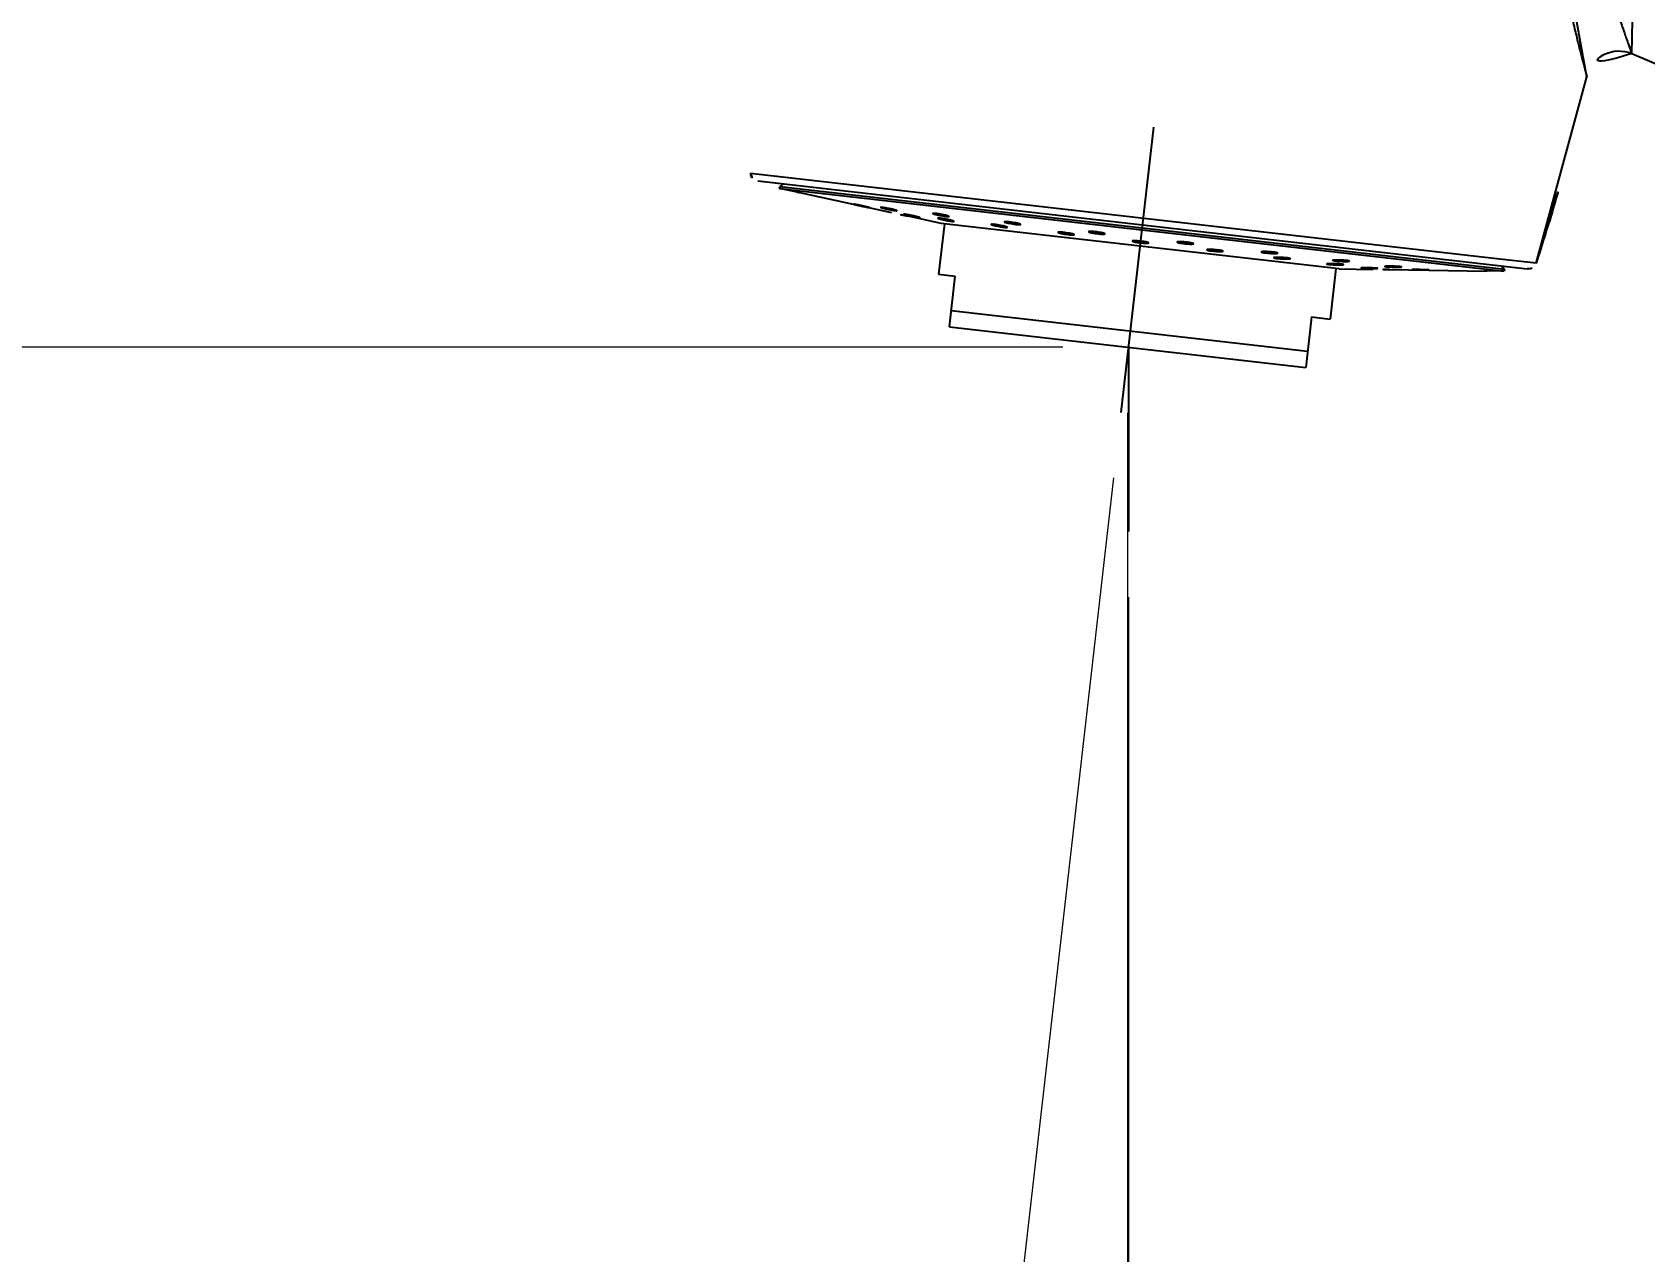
# Model space of a CAD drawing. Extents: x 16296660632 to 16296673174, y -37409619871 to -37409617131.
# Drawn here: x 16296671946.2 to 16296672044.4, y -37409617368.5 to -37409617294.3 of the extents above; entities that cross this region are included whole.
import ezdxf

# ---------------------------------------------------------------- set-up
doc = ezdxf.new("R2010")
doc.units = 0
doc.header["$LTSCALE"] = 10
doc.header["$MEASUREMENT"] = 0
doc.header["$PDMODE"] = 3
doc.header["$PDSIZE"] = -10
doc.linetypes.add('CENTER', pattern=[2, 1.25, -0.25, 0.25, -0.25])
doc.layers.get('0').update_dxf_attribs({"linetype": 'CONTINUOUS'})
doc.layers.get('DEFPOINTS').update_dxf_attribs({"linetype": 'CONTINUOUS'})
for name, color, linetype in [('3100755_1_1', 7, 'CONTINUOUS'), ('3500S01', 7, 'CONTINUOUS'), ('COLOR12', 7, 'CONTINUOUS'), ('标注', 1, 'CONTINUOUS')]:
    doc.layers.add(name, color=color, linetype=linetype)
doc.styles.add('Daelim Dimension', font='', dxfattribs={"height": 1})
doc.styles.get('Daelim Dimension').set_extended_font_data('나눔고딕')
doc.dimstyles.new('DEFAULT', dxfattribs={"dimscale": 2, "dimtxt": 2, "dimasz": 2, "dimexe": 0, "dimexo": 2, "dimgap": 1, "dimtad": 1, "dimdec": 1, "dimzin": 9, "dimdsep": 46, "dimtxsty": 'Daelim Dimension', "dimcen": 0.5, "dimclrd": 252, "dimclre": 252, "dimclrt": 3, "dimadec": 1, "dimazin": 0, "dimtfac": 1, "dimtdec": 1, "dimtix": 1, "dimtmove": 0, "dimatfit": 3, "dimfxl": 1, "dimtolj": 1, "dimtzin": 1, "dimlwd": 9, "dimlwe": 9, "dimarcsym": 0})

# ---------------------------------------------------------------- blocks, each defined once
blk = doc.blocks.new('*D10')
at = {"color": 5, "lineweight": 9, "transparency": 16777216}
for p, q in [((16296672012.063, -37409617321.408), (16296671986.4, -37409617545.884)), ((16296672012.971, -37409617328.676), (16296672012.971, -37409617547.398))]:
    blk.add_line(p, q, dxfattribs=at)
blk.add_arc((16296672012.971, -37409617313.46), 233.938, 264.45791, 269.02031, dxfattribs=at)
at = {"color": 5, "transparency": 16777216}
for points in [[(16296671990.308, -37409617546.967), (16296671990.448, -37409617545.641), (16296671986.4, -37409617545.884)], [(16296672008.977, -37409617546.697), (16296672008.966, -37409617548.03), (16296672012.971, -37409617547.398)]]:
    blk.add_solid(points, dxfattribs=at)
at = {"layer": 'DEFPOINTS', "color": 0, "transparency": 16777216}
for p in [(16296672014.505, -37409617300.048), (16296672012.971, -37409617313.46), (16296672012.517, -37409617317.434), (16296672012.971, -37409617324.676), (16296672004.097, -37409617547.23)]:
    blk.add_point(p, dxfattribs=at)
at = {"color": 7, "transparency": 16777216, "insert": (16296671962.968, -37409617529.002), "char_height": 20, "attachment_point": 5, "rotation": 346.93918, "style": 'Daelim Dimension'}
blk.add_mtext('\\A1;7°', dxfattribs=at)
blk = doc.blocks.new('*D9')
at = {"color": 5, "lineweight": 9, "transparency": 16777216}
for p, q in [((16296672008.97116, -37409617313.46023), (16296671921.23816, -37409617313.46023)), ((16296671921.23816, -37409617577.35965), (16296671921.23816, -37409617317.46023)), ((16296672176.03809, -37409617581.35965), (16296671921.23816, -37409617581.35965))]:
    blk.add_line(p, q, dxfattribs=at)
at = {"color": 5, "transparency": 16777216}
for points in [[(16296671920.5715, -37409617317.46023), (16296671921.90483, -37409617317.46023), (16296671921.23816, -37409617313.46023)], [(16296671920.5715, -37409617577.35965), (16296671921.90483, -37409617577.35965), (16296671921.23816, -37409617581.35965)]]:
    blk.add_solid(points, dxfattribs=at)
at = {"layer": 'DEFPOINTS', "color": 0, "transparency": 16777216}
for p in [(16296671921.23816, -37409617313.46023), (16296672012.97116, -37409617313.46023), (16296672180.03809, -37409617581.35965)]:
    blk.add_point(p, dxfattribs=at)
at = {"color": 7, "transparency": 16777216, "insert": (16296671908.35119, -37409617447.40994), "char_height": 20, "attachment_point": 5, "rotation": 90, "style": 'Daelim Dimension'}
blk.add_mtext('\\A1;268', dxfattribs=at)
blk = doc.blocks.new('*D11')
at = {"color": 5, "lineweight": 9, "transparency": 16777216}
for p, q in [((16296672012.9118, -37409617317.453453), (16296672012.9118, -37409617548.609772)), ((16296672226.081181, -37409617548.609772), (16296672016.9118, -37409617548.609772)), ((16296672230.081181, -37409617567.698288), (16296672230.081181, -37409617548.609772))]:
    blk.add_line(p, q, dxfattribs=at)
at = {"color": 5, "transparency": 16777216}
for points in [[(16296672016.9118, -37409617547.943108), (16296672016.9118, -37409617549.276443), (16296672012.9118, -37409617548.609772)], [(16296672226.081181, -37409617547.943108), (16296672226.081181, -37409617549.276443), (16296672230.081181, -37409617548.609772)]]:
    blk.add_solid(points, dxfattribs=at)
at = {"layer": 'DEFPOINTS', "color": 0, "transparency": 16777216}
for p in [(16296672012.9118, -37409617313.453453), (16296672012.9118, -37409617548.609772), (16296672230.081181, -37409617571.698288)]:
    blk.add_point(p, dxfattribs=at)
at = {"color": 7, "transparency": 16777216, "insert": (16296672121.49649, -37409617535.822937), "char_height": 20, "attachment_point": 5, "style": 'Daelim Dimension'}
blk.add_mtext('\\A1;217', dxfattribs=at)
blk = doc.blocks.new('*D13')
at = {"color": 5, "lineweight": 9, "transparency": 16777216}
for p, q in [((16296671992.894489, -37409617254.890663), (16296671872.35091, -37409617254.890663)), ((16296671872.35091, -37409617577.35965), (16296671872.35091, -37409617258.890663)), ((16296672176.03809, -37409617581.35965), (16296671872.35091, -37409617581.35965))]:
    blk.add_line(p, q, dxfattribs=at)
at = {"color": 5, "transparency": 16777216}
for points in [[(16296671871.68424, -37409617258.890663), (16296671873.01757, -37409617258.890663), (16296671872.35091, -37409617254.890663)], [(16296671871.68424, -37409617577.35965), (16296671873.01757, -37409617577.35965), (16296671872.35091, -37409617581.35965)]]:
    blk.add_solid(points, dxfattribs=at)
at = {"layer": 'DEFPOINTS', "color": 0, "transparency": 16777216}
for p in [(16296671872.35091, -37409617254.890663), (16296671996.894489, -37409617254.890663), (16296672180.03809, -37409617581.35965)]:
    blk.add_point(p, dxfattribs=at)
at = {"color": 7, "transparency": 16777216, "insert": (16296671858.94891, -37409617418.125153), "char_height": 20, "attachment_point": 5, "rotation": 90, "style": 'Daelim Dimension'}
blk.add_mtext('\\A1;326.5', dxfattribs=at)

msp = doc.modelspace()

# ---------------------------------------------------------------- linework, layer by layer
at = {"color": 0}
msp.add_line((16296672012.971161, -37409617313.460228), (16296672012.971161, -37409617324.675636), dxfattribs=at)
at = {"layer": '3100755_1_1', "color": 7, "linetype": 'Continuous'}
for p, q in [((16296672001.753019, -37409617305.937378), (16296672001.400921, -37409617309.017319)), ((16296672001.400921, -37409617309.017319), (16296672002.409599, -37409617309.132637)), ((16296672002.057501, -37409617312.21257), (16296672002.409599, -37409617309.132637)), ((16296672025.59771, -37409617308.663322), (16296672025.245609, -37409617311.743263)), ((16296672002.17108, -37409617311.219048), (16296672023.879681, -37409617313.70079)), ((16296672024.1182, -37409617311.61438), (16296672023.7661, -37409617314.694321)), ((16296672024.1182, -37409617311.61438), (16296672025.245609, -37409617311.743263)), ((16296672002.057501, -37409617312.21257), (16296672023.7661, -37409617314.694321))]:
    msp.add_line(p, q, dxfattribs=at)
at = {"layer": '3500S01', "color": 7, "linetype": 'Continuous'}
for p, q in [((16296672043.62645, -37409617295.572357), (16296672143.14015, -37409617337.858093)), ((16296672037.794979, -37409617308.346733), (16296672040.89135, -37409617296.981873)), ((16296671990.38319, -37409617303.329109), (16296672037.26285, -37409617308.688423))]:
    msp.add_line(p, q, dxfattribs=at)
at = {"layer": '3500S01', "color": 9, "linetype": 'Continuous'}
for p, q in [((16296672035.22933, -37409617308.053459), (16296671989.9419, -37409617302.876129)), ((16296672037.794991, -37409617308.346718), (16296672035.22933, -37409617308.053459))]:
    msp.add_line(p, q, dxfattribs=at)
at = {"layer": '3500S01', "color": 7, "linetype": 'Continuous'}
for centre, radius, start, end in [((16296672109.0285, -37409617292.41404), 119.54528, 169.45909724, 185.02076869), ((16296672042.844311, -37409617297.413071), 2.000027, 66.97854112, 167.57483856), ((16296671924.142179, -37409617271.277687), 119.54528, 341.93583062, 347.58334927), ((16296671990.43998, -37409617302.832336), 0.5, 185.02340055, 263.47824078), ((16296672037.319639, -37409617308.191673), 0.5, 263.47824078, 341.9344822)]:
    msp.add_arc(centre, radius, start, end, dxfattribs=at)
at = {"layer": '3500S01', "color": 9, "linetype": 'Continuous'}
for points, knots in [([(16296672043.62645, -37409617295.572357), (16296672043.625839, -37409617295.572113), (16296672043.625509, -37409617295.569008), (16296672043.622761, -37409617295.564491), (16296672043.61969, -37409617295.555473), (16296672043.61236, -37409617295.537453), (16296672043.60058, -37409617295.506111), (16296672043.58263, -37409617295.458847), (16296672043.56015, -37409617295.398376), (16296672043.53315, -37409617295.32502), (16296672043.501869, -37409617295.23893), (16296672043.451719, -37409617295.099586), (16296672043.37932, -37409617294.895752), (16296672043.28159, -37409617294.616943), (16296672043.169901, -37409617294.294418), (16296672043.0453, -37409617293.930847), (16296672042.908859, -37409617293.528992), (16296672042.705429, -37409617292.924782), (16296672042.43008, -37409617292.093681), (16296672042.084579, -37409617291.014603), (16296672041.72489, -37409617289.838493), (16296672041.36146, -37409617288.578873), (16296672041.003731, -37409617287.246727), (16296672040.660061, -37409617285.851433), (16296672040.339371, -37409617284.400597), (16296672040.05187, -37409617282.901077), (16296672039.807989, -37409617281.359909), (16296672039.62261, -37409617279.784142), (16296672039.47426, -37409617277.648163), (16296672039.48967, -37409617275.500526), (16296672039.69647, -37409617273.382736), (16296672039.953039, -37409617271.849319), (16296672040.30163, -37409617270.388329), (16296672040.7307, -37409617269.02211), (16296672041.212, -37409617267.765099), (16296672041.720209, -37409617266.626907), (16296672042.234699, -37409617265.615517), (16296672042.734159, -37409617264.735352), (16296672043.134701, -37409617264.087219), (16296672043.42944, -37409617263.634216), (16296672043.624439, -37409617263.342781), (16296672043.80068, -37409617263.084763), (16296672043.95657, -37409617262.860413), (16296672044.090879, -37409617262.670036), (16296672044.20245, -37409617262.514023), (16296672044.2806, -37409617262.405289), (16296672044.33107, -37409617262.335876), (16296672044.359751, -37409617262.296379), (16296672044.38233, -37409617262.266876), (16296672044.39888, -37409617262.24321), (16296672044.409201, -37409617262.233978), (16296672044.41436, -37409617262.224564), (16296672044.41618, -37409617262.225327)], [0, 0, 0, 0, 0.000056746, 0.00021832, 0.000483999, 0.000852995, 0.001897772, 0.003346308, 0.005192266, 0.00742932, 0.01005065, 0.013047398, 0.020129602, 0.028600856, 0.038385073, 0.049399737, 0.061559787, 0.074780237, 0.104073995, 0.136643142, 0.171947089, 0.209542995, 0.249067595, 0.290229134, 0.332769445, 0.376477728, 0.421148031, 0.466556529, 0.512495369, 0.604721793, 0.65028796, 0.694869016, 0.737944644, 0.778992799, 0.817585123, 0.853314081, 0.885842081, 0.914859943, 0.940076697, 0.9511701, 0.961206166, 0.970148353, 0.977966495, 0.984634814, 0.990127266, 0.994419158, 0.996110742, 0.997498393, 0.998581391, 0.9993591, 0.999831199, 1, 1, 1, 1]), ([(16296672040.891291, -37409617296.982162), (16296672040.890961, -37409617296.98362), (16296672040.885941, -37409617296.968674), (16296672040.884211, -37409617296.959671), (16296672040.87443, -37409617296.923943), (16296672040.858379, -37409617296.86187), (16296672040.828329, -37409617296.748306), (16296672040.78483, -37409617296.581261), (16296672040.729031, -37409617296.368156), (16296672040.66214, -37409617296.113449), (16296672040.58473, -37409617295.818443), (16296672040.46278, -37409617295.3498), (16296672040.29277, -37409617294.677139), (16296672040.076031, -37409617293.777962), (16296672039.83338, -37409617292.772102), (16296672039.57682, -37409617291.671989), (16296672039.3253, -37409617290.485451), (16296672038.986719, -37409617288.772003), (16296672038.65811, -37409617286.982483), (16296672038.38349, -37409617285.121681), (16296672038.20709, -37409617283.662048), (16296672038.059401, -37409617282.170097), (16296672037.983879, -37409617281.164719), (16296672037.95413, -37409617280.657883)], [0, 0, 0, 0, 0.000270009, 0.001383284, 0.003298448, 0.005973901, 0.013558726, 0.024066254, 0.037351322, 0.053254377, 0.071643506, 0.092412471, 0.140692561, 0.196913665, 0.259415989, 0.327521067, 0.400871623, 0.478401591, 0.642886517, 0.729316586, 0.817985482, 0.908328503, 1, 1, 1, 1])]:
    msp.add_open_spline(points, degree=3, knots=knots, dxfattribs=at)
at = {"layer": 'COLOR12', "color": 7, "linetype": 'Continuous'}
for p, q in [((16296671991.71739, -37409617303.783577), (16296671991.72875, -37409617303.684227)), ((16296671991.71739, -37409617303.783577), (16296672035.860491, -37409617308.830063)), ((16296671992.903839, -37409617304.038223), (16296671991.71739, -37409617303.783577)), ((16296671991.72875, -37409617303.684227), (16296671991.951389, -37409617303.508377)), ((16296672035.871849, -37409617308.730713), (16296671991.72875, -37409617303.684227)), ((16296671992.762381, -37409617304.022049), (16296671992.76396, -37409617304.008202)), ((16296671998.55818, -37409617305.269691), (16296671992.762381, -37409617304.022049)), ((16296671992.762381, -37409617304.022049), (16296671992.903839, -37409617304.038223)), ((16296671999.42593, -37409617305.456131), (16296671999.54052, -37409617305.481163)), ((16296672001.55431, -37409617305.914673), (16296671999.54052, -37409617305.481163)), ((16296672025.79641, -37409617308.686043), (16296672001.55431, -37409617305.914673)), ((16296672025.79641, -37409617308.686043), (16296672027.856091, -37409617308.718224)), ((16296672028.860809, -37409617308.733917), (16296672034.788651, -37409617308.826523)), ((16296672034.64719, -37409617308.810364), (16296672034.788651, -37409617308.826523)), ((16296672035.860491, -37409617308.830063), (16296672034.64719, -37409617308.810364)), ((16296672034.788651, -37409617308.826523), (16296672034.79023, -37409617308.812683)), ((16296672035.694651, -37409617308.509148), (16296672035.871849, -37409617308.730713)), ((16296672035.871849, -37409617308.730713), (16296672035.860491, -37409617308.830063))]:
    msp.add_line(p, q, dxfattribs=at)
for centre, radius, start, end in [((16296671965.714161, -37409617460.251213), 158.423487, 77.71378493, 78.03478479), ((16296672025.98982, -37409617460.340584), 151.633842, 88.91508668, 89.29477844)]:
    msp.add_arc(centre, radius, start, end, dxfattribs=at)
for points, knots in [([(16296671997.19873, -37409617304.954987), (16296671997.198641, -37409617304.955818), (16296671997.193661, -37409617304.954521), (16296671997.18812, -37409617304.954727), (16296671997.17539, -37409617304.952271), (16296671997.15946, -37409617304.949707), (16296671997.138599, -37409617304.945808), (16296671997.113791, -37409617304.941116), (16296671997.084999, -37409617304.935501), (16296671997.03966, -37409617304.926498), (16296671996.975599, -37409617304.913467), (16296671996.891701, -37409617304.89608), (16296671996.80081, -37409617304.876953), (16296671996.706381, -37409617304.856812), (16296671996.612009, -37409617304.836456), (16296671996.521271, -37409617304.81665), (16296671996.43762, -37409617304.798126), (16296671996.373831, -37409617304.783783), (16296671996.32873, -37409617304.773453), (16296671996.30014, -37409617304.766777), (16296671996.27544, -37409617304.760933), (16296671996.25495, -37409617304.755913), (16296671996.238661, -37409617304.751823), (16296671996.22728, -37409617304.748657), (16296671996.21999, -37409617304.746628), (16296671996.217331, -37409617304.745438), (16296671996.21623, -37409617304.74498), (16296671996.216261, -37409617304.744743)], [0, 0, 0, 0, 0.002477328, 0.009681322, 0.021593738, 0.038138331, 0.059159403, 0.084417042, 0.113666217, 0.146646842, 0.222411239, 0.308758178, 0.402358294, 0.499642388, 0.596917111, 0.690496935, 0.776830686, 0.85261576, 0.885627121, 0.914923706, 0.940246594, 0.961351825, 0.97800039, 0.990034229, 0.997370212, 0.999260675, 1, 1, 1, 1]), ([(16296671996.216261, -37409617304.744743), (16296671996.216351, -37409617304.743912), (16296671996.221331, -37409617304.74527), (16296671996.22686, -37409617304.74501), (16296671996.239599, -37409617304.747467), (16296671996.255529, -37409617304.749962), (16296671996.2764, -37409617304.753792), (16296671996.30122, -37409617304.758377), (16296671996.330021, -37409617304.763893), (16296671996.375389, -37409617304.77272), (16296671996.439501, -37409617304.785507), (16296671996.523439, -37409617304.802643), (16296671996.61438, -37409617304.821564), (16296671996.708839, -37409617304.84156), (16296671996.803221, -37409617304.861893), (16296671996.89394, -37409617304.881767), (16296671996.97756, -37409617304.900436), (16296671997.041309, -37409617304.915001), (16296671997.086361, -37409617304.925522), (16296671997.11495, -37409617304.932312), (16296671997.13957, -37409617304.938316), (16296671997.160231, -37409617304.943413), (16296671997.175989, -37409617304.947739), (16296671997.188551, -37409617304.950706), (16296671997.193951, -37409617304.953392), (16296671997.19883, -37409617304.954117), (16296671997.19873, -37409617304.954987)], [0, 0, 0, 0, 0.002470665, 0.009673195, 0.021582931, 0.038122775, 0.059135683, 0.084383925, 0.113625316, 0.146600186, 0.222354526, 0.308695956, 0.402292294, 0.499575341, 0.596848244, 0.690425284, 0.776755764, 0.852542604, 0.885558521, 0.914863698, 0.940198803, 0.961318344, 0.977981521, 0.990028403, 0.997377482, 1, 1, 1, 1]), ([(16296671998.86586, -37409617305.140663), (16296671998.86574, -37409617305.141701), (16296671998.86134, -37409617305.143044), (16296671998.85461, -37409617305.143219), (16296671998.842171, -37409617305.142967), (16296671998.81749, -37409617305.140862), (16296671998.775789, -37409617305.135674), (16296671998.714899, -37409617305.126411), (16296671998.6408, -37409617305.113876), (16296671998.55654, -37409617305.098557), (16296671998.465309, -37409617305.081039), (16296671998.370661, -37409617305.061996), (16296671998.27618, -37409617305.042191), (16296671998.18548, -37409617305.022369), (16296671998.10199, -37409617305.003304), (16296671998.028879, -37409617304.985733), (16296671997.97578, -37409617304.972107), (16296671997.94062, -37409617304.962349), (16296671997.920191, -37409617304.956268), (16296671997.904329, -37409617304.951118), (16296671997.89242, -37409617304.946617), (16296671997.886049, -37409617304.943604), (16296671997.882179, -37409617304.940979), (16296671997.882311, -37409617304.939873)], [0, 0, 0, 0, 0.003141956, 0.010493412, 0.022416005, 0.038905681, 0.084988785, 0.146993291, 0.222543241, 0.308679323, 0.402072871, 0.499152494, 0.596202704, 0.689531301, 0.775624378, 0.851231057, 0.913462665, 0.938804348, 0.959974651, 0.976745845, 0.988981828, 0.996651042, 1, 1, 1, 1]), ([(16296671997.882311, -37409617304.939873), (16296671997.88242, -37409617304.938843), (16296671997.886881, -37409617304.937637), (16296671997.893511, -37409617304.937477), (16296671997.90597, -37409617304.937813), (16296671997.93062, -37409617304.939949), (16296671997.97233, -37409617304.945122), (16296671998.03322, -37409617304.954247), (16296671998.10734, -37409617304.966568), (16296671998.19165, -37409617304.981644), (16296671998.28294, -37409617304.998894), (16296671998.377649, -37409617305.017677), (16296671998.47216, -37409617305.037308), (16296671998.56288, -37409617305.05703), (16296671998.64637, -37409617305.076103), (16296671998.71946, -37409617305.093781), (16296671998.77253, -37409617305.107567), (16296671998.807659, -37409617305.117508), (16296671998.82806, -37409617305.123718), (16296671998.84392, -37409617305.128998), (16296671998.85578, -37409617305.133629), (16296671998.862209, -37409617305.136749), (16296671998.86599, -37409617305.139511), (16296671998.86586, -37409617305.140663)], [0, 0, 0, 0, 0.003075678, 0.010405664, 0.022318182, 0.038802541, 0.084867329, 0.146856086, 0.222386145, 0.308514369, 0.401906846, 0.498990634, 0.596034196, 0.689341031, 0.775417738, 0.851029169, 0.913272365, 0.93862142, 0.959804069, 0.97659537, 0.988858806, 0.996569462, 1, 1, 1, 1]), ([(16296672000.258051, -37409617305.560677), (16296672000.25794, -37409617305.561592), (16296672000.253189, -37409617305.561821), (16296672000.24711, -37409617305.561783), (16296672000.23451, -37409617305.56057), (16296672000.21838, -37409617305.558533), (16296672000.19747, -37409617305.55545), (16296672000.161659, -37409617305.549698), (16296672000.10778, -37409617305.540207), (16296672000.033939, -37409617305.526367), (16296671999.94986, -37409617305.509903), (16296671999.85881, -37409617305.491447), (16296671999.76429, -37409617305.471733), (16296671999.669889, -37409617305.45153), (16296671999.579201, -37409617305.431602), (16296671999.49564, -37409617305.41272), (16296671999.42243, -37409617305.395592), (16296671999.36919, -37409617305.382584), (16296671999.333929, -37409617305.373444), (16296671999.313379, -37409617305.367882), (16296671999.29755, -37409617305.363213), (16296671999.28533, -37409617305.359444), (16296671999.27944, -37409617305.356758), (16296671999.275049, -37409617305.354988), (16296671999.27516, -37409617305.354012)], [0, 0, 0, 0, 0.00274264, 0.009984652, 0.021881813, 0.038388481, 0.059361209, 0.084566478, 0.146694637, 0.222372087, 0.308644628, 0.402173301, 0.499377291, 0.596559229, 0.690036977, 0.776273937, 0.851988372, 0.914274241, 0.939612275, 0.960753209, 0.977462282, 0.989589457, 0.997071876, 1, 1, 1, 1]), ([(16296671999.27516, -37409617305.354012), (16296671999.275261, -37409617305.353111), (16296671999.280041, -37409617305.353027), (16296671999.28606, -37409617305.35302), (16296671999.298691, -37409617305.354301), (16296671999.3148, -37409617305.356308), (16296671999.33572, -37409617305.359337), (16296671999.371531, -37409617305.36499), (16296671999.42544, -37409617305.374283), (16296671999.499331, -37409617305.387817), (16296671999.583469, -37409617305.403969), (16296671999.67457, -37409617305.422127), (16296671999.76914, -37409617305.441597), (16296671999.863569, -37409617305.461678), (16296671999.95426, -37409617305.48159), (16296672000.03779, -37409617305.50058), (16296672000.11096, -37409617305.517906), (16296672000.16415, -37409617305.531174), (16296672000.199381, -37409617305.540527), (16296672000.2199, -37409617305.546257), (16296672000.23572, -37409617305.551064), (16296672000.24789, -37409617305.555008), (16296672000.253851, -37409617305.557762), (16296672000.25816, -37409617305.559677), (16296672000.258051, -37409617305.560677)], [0, 0, 0, 0, 0.002704283, 0.009938597, 0.021832453, 0.038335525, 0.059301332, 0.084497756, 0.146609785, 0.222269639, 0.3085269, 0.402041617, 0.49923561, 0.59640714, 0.689873522, 0.776097747, 0.851805734, 0.914101013, 0.93945262, 0.960612073, 0.977343526, 0.989495985, 0.997011111, 1, 1, 1, 1]), ([(16296672002.03693, -37409617305.493843), (16296672002.03677, -37409617305.495193), (16296672002.032961, -37409617305.497963), (16296672002.019951, -37409617305.500191), (16296672001.991751, -37409617305.500839), (16296672001.94615, -37409617305.497871), (16296672001.88472, -37409617305.491653), (16296672001.81031, -37409617305.481987), (16296672001.693371, -37409617305.464531), (16296672001.56975, -37409617305.443008), (16296672001.44421, -37409617305.418663), (16296672001.35335, -37409617305.399727), (16296672001.26981, -37409617305.381012), (16296672001.19681, -37409617305.363251), (16296672001.13689, -37409617305.347061), (16296672001.0928, -37409617305.33345), (16296672001.06595, -37409617305.322937), (16296672001.054251, -37409617305.316177), (16296672001.051149, -37409617305.312469), (16296672001.05131, -37409617305.311058)], [0, 0, 0, 0, 0.004055294, 0.011768205, 0.040346418, 0.086312673, 0.148069902, 0.223323769, 0.30915985, 0.49903714, 0.595778929, 0.68878643, 0.774561383, 0.849887113, 0.911932853, 0.958429409, 0.987722509, 0.995786306, 1, 1, 1, 1]), ([(16296672001.05131, -37409617305.311058), (16296672001.05146, -37409617305.309738), (16296672001.05533, -37409617305.307114), (16296672001.068239, -37409617305.305077), (16296672001.09647, -37409617305.304604), (16296672001.142, -37409617305.307709), (16296672001.20343, -37409617305.313972), (16296672001.277849, -37409617305.323563), (16296672001.36257, -37409617305.336052), (16296672001.454241, -37409617305.351013), (16296672001.549299, -37409617305.367859), (16296672001.6441, -37409617305.385971), (16296672001.735001, -37409617305.404671), (16296672001.818569, -37409617305.423248), (16296672001.891569, -37409617305.440948), (16296672001.951469, -37409617305.457169), (16296672001.99556, -37409617305.470917), (16296672002.02235, -37409617305.481598), (16296672002.034081, -37409617305.488571), (16296672002.03709, -37409617305.492393), (16296672002.03693, -37409617305.493843)], [0, 0, 0, 0, 0.003946237, 0.011609766, 0.040153801, 0.086109683, 0.147864378, 0.223114384, 0.308954484, 0.402058499, 0.498837705, 0.595574145, 0.688579807, 0.774347255, 0.849658812, 0.911697419, 0.95820844, 0.987553749, 0.995675182, 1, 1, 1, 1]), ([(16296672002.340389, -37409617305.791473), (16296672002.34025, -37409617305.792679), (16296672002.336189, -37409617305.794853), (16296672002.323641, -37409617305.796066), (16296672002.2953, -37409617305.795563), (16296672002.25004, -37409617305.791153), (16296672002.1887, -37409617305.783432), (16296672002.1145, -37409617305.772278), (16296672002.029989, -37409617305.758217), (16296672001.93858, -37409617305.741753), (16296672001.84375, -37409617305.723549), (16296672001.749161, -37409617305.70433), (16296672001.6584, -37409617305.68483), (16296672001.57493, -37409617305.665817), (16296672001.501869, -37409617305.648041), (16296672001.442051, -37409617305.632202), (16296672001.401489, -37409617305.62011), (16296672001.377609, -37409617305.611717), (16296672001.36591, -37409617305.606712), (16296672001.359209, -37409617305.603218), (16296672001.35577, -37409617305.599983), (16296672001.355909, -37409617305.598717)], [0, 0, 0, 0, 0.003608357, 0.011124939, 0.039590079, 0.085602993, 0.147483362, 0.222894008, 0.308889401, 0.402145615, 0.499084251, 0.595984042, 0.689146751, 0.775074761, 0.850537729, 0.912680329, 0.95919147, 0.97601522, 0.98835552, 0.996218636, 1, 1, 1, 1]), ([(16296672001.355909, -37409617305.598717), (16296672001.356039, -37409617305.597549), (16296672001.360189, -37409617305.595543), (16296672001.36735, -37409617305.594948), (16296672001.379709, -37409617305.594528), (16296672001.404579, -37409617305.59568), (16296672001.44635, -37409617305.599579), (16296672001.50745, -37409617305.60733), (16296672001.58176, -37409617305.618294), (16296672001.666281, -37409617305.632103), (16296672001.75775, -37409617305.648247), (16296672001.852631, -37409617305.66613), (16296672001.947281, -37409617305.685066), (16296672002.038071, -37409617305.704369), (16296672002.121559, -37409617305.723289), (16296672002.19462, -37409617305.741112), (16296672002.25441, -37409617305.757088), (16296672002.29492, -37409617305.769379), (16296672002.318781, -37409617305.777977), (16296672002.330429, -37409617305.783142), (16296672002.337191, -37409617305.786797), (16296672002.34054, -37409617305.790176), (16296672002.340389, -37409617305.791473)], [0, 0, 0, 0, 0.003499311, 0.010975711, 0.022941506, 0.039431273, 0.085429714, 0.147296089, 0.222686838, 0.308675607, 0.401926068, 0.49884945, 0.595732231, 0.688890307, 0.774812078, 0.850266154, 0.912408366, 0.958942641, 0.975792451, 0.98817183, 0.996097682, 1, 1, 1, 1]), ([(16296672005.58371, -37409617306.151016), (16296672005.58354, -37409617306.152527), (16296672005.57991, -37409617306.155746), (16296672005.56662, -37409617306.158997), (16296672005.538429, -37409617306.160683), (16296672005.49259, -37409617306.159157), (16296672005.431049, -37409617306.154411), (16296672005.356461, -37409617306.146294), (16296672005.23925, -37409617306.130852), (16296672005.084431, -37409617306.106041), (16296672004.93042, -37409617306.076736), (16296672004.814951, -37409617306.051567), (16296672004.741911, -37409617306.034019), (16296672004.68203, -37409617306.017799), (16296672004.637899, -37409617306.003853), (16296672004.611219, -37409617305.992943), (16296672004.599421, -37409617305.985519), (16296672004.596581, -37409617305.981468), (16296672004.59675, -37409617305.979927)], [0, 0, 0, 0, 0.004477307, 0.012405366, 0.041140723, 0.08709615, 0.148755185, 0.223868833, 0.30955334, 0.499133642, 0.688586138, 0.774212094, 0.849394853, 0.9113303, 0.95778782, 0.987184158, 0.995419152, 1, 1, 1, 1]), ([(16296672004.59675, -37409617305.979927), (16296672004.59692, -37409617305.97847), (16296672004.600599, -37409617305.975388), (16296672004.61381, -37409617305.97242), (16296672004.642, -37409617305.970947), (16296672004.687771, -37409617305.972733), (16296672004.7493, -37409617305.977623), (16296672004.823879, -37409617305.985764), (16296672004.941099, -37409617306.001068), (16296672005.09598, -37409617306.025436), (16296672005.25008, -37409617306.054199), (16296672005.36561, -37409617306.079033), (16296672005.438669, -37409617306.096413), (16296672005.498541, -37409617306.112572), (16296672005.542681, -37409617306.126602), (16296672005.569321, -37409617306.137642), (16296672005.58112, -37409617306.145279), (16296672005.583891, -37409617306.149437), (16296672005.58371, -37409617306.151016)], [0, 0, 0, 0, 0.004346163, 0.01220567, 0.040886979, 0.086828304, 0.14848917, 0.223606733, 0.309302004, 0.498899937, 0.68836215, 0.773986387, 0.849158907, 0.91108527, 0.957550936, 0.986996707, 0.995294643, 1, 1, 1, 1]), ([(16296672006.40152, -37409617305.980042), (16296672006.401039, -37409617305.984238), (16296672006.383739, -37409617305.989754), (16296672006.357401, -37409617305.991531), (16296672006.30962, -37409617305.991798), (16296672006.24872, -37409617305.988243), (16296672006.173719, -37409617305.981712), (16296672006.056391, -37409617305.968361), (16296672005.90115, -37409617305.94593), (16296672005.74682, -37409617305.918457), (16296672005.63114, -37409617305.894318), (16296672005.55801, -37409617305.877243), (16296672005.498119, -37409617305.861214), (16296672005.453951, -37409617305.847137), (16296672005.427361, -37409617305.83596), (16296672005.415529, -37409617305.828011), (16296672005.41288, -37409617305.823677), (16296672005.413071, -37409617305.822037)], [0, 0, 0, 0, 0.012493904, 0.041411764, 0.087406361, 0.149022934, 0.224051005, 0.309638011, 0.499041784, 0.688336421, 0.773874362, 0.848962981, 0.91081612, 0.957237186, 0.98671523, 0.995099067, 1, 1, 1, 1]), ([(16296672005.413071, -37409617305.822037), (16296672005.41354, -37409617305.817902), (16296672005.43096, -37409617305.812721), (16296672005.4571, -37409617305.811096), (16296672005.50491, -37409617305.811119), (16296672005.56576, -37409617305.814857), (16296672005.640751, -37409617305.821503), (16296672005.75807, -37409617305.834846), (16296672005.91334, -37409617305.857018), (16296672006.06773, -37409617305.884033), (16296672006.18346, -37409617305.907822), (16296672006.25662, -37409617305.924713), (16296672006.316521, -37409617305.940598), (16296672006.36071, -37409617305.954659), (16296672006.38728, -37409617305.965881), (16296672006.399111, -37409617305.973984), (16296672006.401711, -37409617305.978371), (16296672006.40152, -37409617305.980042)], [0, 0, 0, 0, 0.012336781, 0.041199995, 0.087179332, 0.148800235, 0.223839429, 0.309443589, 0.498875795, 0.688191935, 0.773735161, 0.848818779, 0.91066268, 0.957081856, 0.986585147, 0.995010683, 1, 1, 1, 1]), ([(16296672009.670521, -37409617306.604202), (16296672009.670019, -37409617306.608543), (16296672009.653049, -37409617306.614937), (16296672009.626181, -37409617306.617493), (16296672009.578501, -37409617306.619003), (16296672009.51742, -37409617306.61676), (16296672009.442329, -37409617306.611717), (16296672009.32478, -37409617306.600487), (16296672009.16923, -37409617306.580528), (16296672009.0145, -37409617306.555061), (16296672008.89867, -37409617306.532204), (16296672008.825199, -37409617306.515648), (16296672008.765829, -37409617306.500359), (16296672008.720181, -37409617306.485588), (16296672008.694889, -37409617306.47525), (16296672008.679939, -37409617306.464821), (16296672008.680441, -37409617306.460388)], [0, 0, 0, 0, 0.012935889, 0.042045134, 0.088107861, 0.149712821, 0.224683332, 0.310201335, 0.499477253, 0.688667103, 0.774145246, 0.849156137, 0.910930825, 0.957297928, 0.986803089, 1, 1, 1, 1]), ([(16296672008.680441, -37409617306.460388), (16296672008.680929, -37409617306.4561), (16296672008.698009, -37409617306.449997), (16296672008.724689, -37409617306.447693), (16296672008.7724, -37409617306.44651), (16296672008.83342, -37409617306.449028), (16296672008.908489, -37409617306.454277), (16296672009.026011, -37409617306.465652), (16296672009.181561, -37409617306.485474), (16296672009.33634, -37409617306.510468), (16296672009.45223, -37409617306.532883), (16296672009.52573, -37409617306.549141), (16296672009.585159, -37409617306.564201), (16296672009.63077, -37409617306.578873), (16296672009.6562, -37409617306.589157), (16296672009.671021, -37409617306.599747), (16296672009.670521, -37409617306.604202)], [0, 0, 0, 0, 0.012782361, 0.041826304, 0.08786688, 0.149478262, 0.224468678, 0.310008501, 0.499324312, 0.688558215, 0.774052174, 0.849068568, 0.910837778, 0.95719864, 0.986711114, 1, 1, 1, 1]), ([(16296672011.532379, -37409617306.551727), (16296672011.531879, -37409617306.556168), (16296672011.5151, -37409617306.563087), (16296672011.48794, -37409617306.566292), (16296672011.4403, -37409617306.568779), (16296672011.379101, -37409617306.567703), (16296672011.30394, -37409617306.564018), (16296672011.18622, -37409617306.554832), (16296672011.03038, -37409617306.537407), (16296672010.87529, -37409617306.514259), (16296672010.759159, -37409617306.492973), (16296672010.685539, -37409617306.47731), (16296672010.626011, -37409617306.462677), (16296672010.580391, -37409617306.448212), (16296672010.55481, -37409617306.438057), (16296672010.540091, -37409617306.42733), (16296672010.540609, -37409617306.422836)], [0, 0, 0, 0, 0.01322109, 0.042483872, 0.088611531, 0.150215023, 0.225137223, 0.310583512, 0.499719036, 0.688809604, 0.774234917, 0.849179117, 0.910872799, 0.957163295, 0.986636685, 1, 1, 1, 1]), ([(16296672010.540609, -37409617306.422836), (16296672010.541109, -37409617306.418427), (16296672010.55794, -37409617306.411667), (16296672010.584999, -37409617306.408669), (16296672010.632641, -37409617306.406448), (16296672010.6938, -37409617306.407791), (16296672010.76893, -37409617306.411713), (16296672010.88661, -37409617306.42112), (16296672011.042431, -37409617306.438568), (16296672011.19755, -37409617306.461411), (16296672011.31373, -37409617306.482338), (16296672011.38739, -37409617306.497726), (16296672011.44697, -37409617306.512123), (16296672011.49259, -37409617306.526421), (16296672011.51823, -37409617306.536484), (16296672011.5329, -37409617306.547234), (16296672011.532379, -37409617306.551727)], [0, 0, 0, 0, 0.01313219, 0.042343967, 0.088447441, 0.150051961, 0.224987626, 0.310449881, 0.499634942, 0.688787304, 0.774234027, 0.849191629, 0.910883542, 0.957157691, 0.986613634, 1, 1, 1, 1]), ([(16296672014.20076, -37409617307.106712), (16296672014.200239, -37409617307.111198), (16296672014.18354, -37409617307.11837), (16296672014.156269, -37409617307.122124), (16296672014.10861, -37409617307.125397), (16296672014.047331, -37409617307.125381), (16296672013.97212, -37409617307.122978), (16296672013.854271, -37409617307.115761), (16296672013.69816, -37409617307.100883), (16296672013.54273, -37409617307.080147), (16296672013.426279, -37409617307.060577), (16296672013.35247, -37409617307.045937), (16296672013.29277, -37409617307.032143), (16296672013.247089, -37409617307.018188), (16296672013.221371, -37409617307.008377), (16296672013.206711, -37409617306.99762), (16296672013.20723, -37409617306.993134)], [0, 0, 0, 0, 0.013370587, 0.042761523, 0.088967888, 0.150604199, 0.225518875, 0.310929073, 0.500001092, 0.689075799, 0.77448942, 0.849406204, 0.911041747, 0.957240907, 0.98662923, 1, 1, 1, 1]), ([(16296672013.20723, -37409617306.993134), (16296672013.207741, -37409617306.988663), (16296672013.224449, -37409617306.981552), (16296672013.251699, -37409617306.977997), (16296672013.29933, -37409617306.974983), (16296672013.360571, -37409617306.975311), (16296672013.435749, -37409617306.978027), (16296672013.553551, -37409617306.985619), (16296672013.70961, -37409617307.000702), (16296672013.865049, -37409617307.021233), (16296672013.981541, -37409617307.040428), (16296672014.055389, -37409617307.054741), (16296672014.115129, -37409617307.068237), (16296672014.160851, -37409617307.081932), (16296672014.18659, -37409617307.091537), (16296672014.201269, -37409617307.102226), (16296672014.20076, -37409617307.106712)], [0, 0, 0, 0, 0.013330654, 0.042679856, 0.088863005, 0.150496686, 0.225424634, 0.310858196, 0.499990348, 0.689134053, 0.774574283, 0.849503121, 0.911136395, 0.957319888, 0.98666928, 1, 1, 1, 1]), ([(16296672016.92728, -37409617307.152969), (16296672016.926769, -37409617307.157463), (16296672016.910021, -37409617307.164589), (16296672016.882811, -37409617307.168709), (16296672016.83511, -37409617307.172508), (16296672016.773809, -37409617307.173317), (16296672016.698549, -37409617307.171967), (16296672016.58061, -37409617307.166496), (16296672016.424299, -37409617307.154053), (16296672016.268539, -37409617307.135849), (16296672016.15177, -37409617307.118233), (16296672016.07773, -37409617307.104851), (16296672016.01786, -37409617307.092087), (16296672015.97201, -37409617307.078911), (16296672015.94628, -37409617307.069656), (16296672015.931499, -37409617307.059143), (16296672015.931999, -37409617307.054703)], [0, 0, 0, 0, 0.01336192, 0.042832396, 0.089117242, 0.150810568, 0.225754686, 0.311176446, 0.500271394, 0.689419707, 0.77486715, 0.849790536, 0.911394299, 0.957519031, 0.986780061, 1, 1, 1, 1]), ([(16296672015.931999, -37409617307.054703), (16296672015.93252, -37409617307.050201), (16296672015.94924, -37409617307.04303), (16296672015.97649, -37409617307.039017), (16296672016.02416, -37409617307.035393), (16296672016.085449, -37409617307.034813), (16296672016.160681, -37409617307.036453), (16296672016.27858, -37409617307.042282), (16296672016.434851, -37409617307.055031), (16296672016.59059, -37409617307.073196), (16296672016.707359, -37409617307.090591), (16296672016.781429, -37409617307.103737), (16296672016.84132, -37409617307.116226), (16296672016.88723, -37409617307.129143), (16296672016.91292, -37409617307.138184), (16296672016.92779, -37409617307.14856), (16296672016.92728, -37409617307.152969)], [0, 0, 0, 0, 0.013387673, 0.04284529, 0.089121578, 0.150811492, 0.225765206, 0.311209988, 0.500350903, 0.689538874, 0.775009327, 0.849945878, 0.911549624, 0.957654157, 0.98686688, 1, 1, 1, 1]), ([(16296672018.73098, -37409617307.609383), (16296672018.730471, -37409617307.6138), (16296672018.71356, -37409617307.620598), (16296672018.686581, -37409617307.624947), (16296672018.638769, -37409617307.629044), (16296672018.57749, -37409617307.630539), (16296672018.50218, -37409617307.630089), (16296672018.38418, -37409617307.626213), (16296672018.22769, -37409617307.616096), (16296672018.07165, -37409617307.600441), (16296672017.95458, -37409617307.584846), (16296672017.880301, -37409617307.572807), (16296672017.82028, -37409617307.561211), (16296672017.774179, -37409617307.548973), (16296672017.74859, -37409617307.540428), (16296672017.7335, -37409617307.530357), (16296672017.733999, -37409617307.526016)], [0, 0, 0, 0, 0.013195607, 0.042698686, 0.089062079, 0.150837825, 0.225850323, 0.31132514, 0.500525179, 0.689804225, 0.775318515, 0.850297782, 0.911906719, 0.95795883, 0.987063862, 1, 1, 1, 1]), ([(16296672017.733999, -37409617307.526016), (16296672017.734501, -37409617307.521568), (16296672017.751341, -37409617307.514603), (16296672017.778419, -37409617307.510323), (16296672017.82618, -37409617307.506317), (16296672017.887461, -37409617307.505058), (16296672017.96274, -37409617307.505798), (16296672018.080709, -37409617307.510117), (16296672018.237129, -37409617307.520714), (16296672018.393141, -37409617307.536507), (16296672018.510201, -37409617307.551949), (16296672018.584511, -37409617307.563766), (16296672018.644529, -37409617307.575104), (16296672018.690741, -37409617307.587013), (16296672018.716209, -37409617307.595284), (16296672018.73147, -37409617307.605087), (16296672018.73098, -37409617307.609383)], [0, 0, 0, 0, 0.013289889, 0.042800774, 0.089155729, 0.15092499, 0.225944729, 0.311440991, 0.500674968, 0.689993345, 0.775534355, 0.850523802, 0.91213384, 0.95817273, 0.987216606, 1, 1, 1, 1]), ([(16296672022.058121, -37409617307.724907), (16296672022.05793, -37409617307.726547), (16296672022.05438, -37409617307.730179), (16296672022.041059, -37409617307.735252), (16296672022.01264, -37409617307.740143), (16296672021.966431, -37409617307.743881), (16296672021.90448, -37409617307.745972), (16296672021.82939, -37409617307.746109), (16296672021.71125, -37409617307.74353), (16296672021.554689, -37409617307.735451), (16296672021.39839, -37409617307.722267), (16296672021.281059, -37409617307.708794), (16296672021.206511, -37409617307.698219), (16296672021.14637, -37409617307.68795), (16296672021.099899, -37409617307.676903), (16296672021.07464, -37409617307.669228), (16296672021.05904, -37409617307.65995), (16296672021.059509, -37409617307.655746)], [0, 0, 0, 0, 0.004900558, 0.013283018, 0.042757063, 0.089169379, 0.151017225, 0.226098887, 0.311632719, 0.500938879, 0.690356314, 0.775947507, 0.850987561, 0.912609752, 0.958594628, 0.987507457, 1, 1, 1, 1]), ([(16296672021.059509, -37409617307.655746), (16296672021.05971, -37409617307.654083), (16296672021.063231, -37409617307.650383), (16296672021.07658, -37409617307.645172), (16296672021.105, -37409617307.640244), (16296672021.151211, -37409617307.636513), (16296672021.21315, -37409617307.634552), (16296672021.288231, -37409617307.634613), (16296672021.406349, -37409617307.63755), (16296672021.56286, -37409617307.64608), (16296672021.71912, -37409617307.659531), (16296672021.83643, -37409617307.672997), (16296672021.91099, -37409617307.683456), (16296672021.971109, -37409617307.69355), (16296672022.017691, -37409617307.704323), (16296672022.042789, -37409617307.7118), (16296672022.058599, -37409617307.720779), (16296672022.058121, -37409617307.724907)], [0, 0, 0, 0, 0.004989627, 0.013415742, 0.042917143, 0.089329661, 0.151170212, 0.226251962, 0.311797781, 0.501116476, 0.690552588, 0.776160398, 0.851200684, 0.912821328, 0.95879949, 0.98766252, 1, 1, 1, 1]), ([(16296672022.817739, -37409617308.062973), (16296672022.81756, -37409617308.064499), (16296672022.813881, -37409617308.06781), (16296672022.80072, -37409617308.072372), (16296672022.77227, -37409617308.076988), (16296672022.726139, -37409617308.080612), (16296672022.66416, -37409617308.082901), (16296672022.58905, -37409617308.083511), (16296672022.470869, -37409617308.081978), (16296672022.314211, -37409617308.07576), (16296672022.15777, -37409617308.064987), (16296672022.040091, -37409617308.053574), (16296672021.96558, -37409617308.044647), (16296672021.904551, -37409617308.035393), (16296672021.85956, -37409617308.026527), (16296672021.832479, -37409617308.018517), (16296672021.820271, -37409617308.012352), (16296672021.817459, -37409617308.0084), (16296672021.817631, -37409617308.006897)], [0, 0, 0, 0, 0.004580291, 0.012813319, 0.042203879, 0.08864864, 0.150576583, 0.225750173, 0.311372009, 0.500839925, 0.690438504, 0.77612831, 0.851255023, 0.912920298, 0.958865933, 0.987596115, 0.995522779, 1, 1, 1, 1]), ([(16296672021.817631, -37409617308.006897), (16296672021.81782, -37409617308.005333), (16296672021.821449, -37409617308.001892), (16296672021.834669, -37409617307.997124), (16296672021.86311, -37409617307.992363), (16296672021.909269, -37409617307.988663), (16296672021.97123, -37409617307.986427), (16296672022.046329, -37409617307.985977), (16296672022.16448, -37409617307.987869), (16296672022.3211, -37409617307.994637), (16296672022.477501, -37409617308.005836), (16296672022.59515, -37409617308.017403), (16296672022.669649, -37409617308.026291), (16296672022.73069, -37409617308.035423), (16296672022.775681, -37409617308.044006), (16296672022.80282, -37409617308.051804), (16296672022.81502, -37409617308.057671), (16296672022.817909, -37409617308.061508), (16296672022.817739, -37409617308.062973)], [0, 0, 0, 0, 0.004705749, 0.013004356, 0.042446932, 0.08890174, 0.15082152, 0.225988537, 0.311614298, 0.501078907, 0.690683746, 0.776384616, 0.851506038, 0.913168604, 0.95911138, 0.987793452, 0.9956536, 1, 1, 1, 1]), ([(16296672026.422661, -37409617308.211533), (16296672026.422501, -37409617308.212936), (16296672026.41865, -37409617308.215858), (16296672026.405729, -37409617308.219803), (16296672026.377199, -37409617308.223984), (16296672026.331181, -37409617308.227287), (16296672026.269171, -37409617308.22953), (16296672026.194059, -37409617308.230362), (16296672026.10845, -37409617308.229752), (16296672026.015659, -37409617308.227676), (16296672025.88785, -37409617308.223068), (16296672025.76255, -37409617308.216133), (16296672025.644661, -37409617308.206757), (16296672025.569981, -37409617308.199364), (16296672025.50873, -37409617308.191566), (16296672025.46365, -37409617308.184174), (16296672025.436331, -37409617308.177177), (16296672025.42416, -37409617308.172058), (16296672025.42107, -37409617308.16851), (16296672025.421221, -37409617308.167152)], [0, 0, 0, 0, 0.00421325, 0.012275214, 0.041563182, 0.088047688, 0.150081945, 0.225392427, 0.311163971, 0.404173887, 0.500927387, 0.690835536, 0.776685103, 0.851944695, 0.913703093, 0.959662139, 0.988235735, 0.995945549, 1, 1, 1, 1]), ([(16296672025.421221, -37409617308.167152), (16296672025.421391, -37409617308.165703), (16296672025.42519, -37409617308.162666), (16296672025.43819, -37409617308.158524), (16296672025.46669, -37409617308.154167), (16296672025.512739, -37409617308.150719), (16296672025.574751, -37409617308.14843), (16296672025.64986, -37409617308.147659), (16296672025.73546, -37409617308.14843), (16296672025.828239, -37409617308.150726), (16296672025.924681, -37409617308.154472), (16296672026.021099, -37409617308.159508), (16296672026.113779, -37409617308.165627), (16296672026.19915, -37409617308.172577), (16296672026.273809, -37409617308.180038), (16296672026.33507, -37409617308.187798), (16296672026.380131, -37409617308.195053), (16296672026.40752, -37409617308.201889), (16296672026.41964, -37409617308.206772), (16296672026.42281, -37409617308.210213), (16296672026.422661, -37409617308.211533)], [0, 0, 0, 0, 0.004325308, 0.012447632, 0.041789636, 0.088288997, 0.15032024, 0.225625668, 0.311394969, 0.404402783, 0.501140127, 0.597921788, 0.691035711, 0.776884595, 0.852137088, 0.913891611, 0.959846256, 0.98839, 0.996053727, 1, 1, 1, 1]), ([(16296672026.061001, -37409617308.423027), (16296672026.06085, -37409617308.424294), (16296672026.05677, -37409617308.426666), (16296672026.049459, -37409617308.428551), (16296672026.03693, -37409617308.430794), (16296672026.01178, -37409617308.433578), (16296672025.969549, -37409617308.436203), (16296672025.907709, -37409617308.438133), (16296672025.83252, -37409617308.438972), (16296672025.74692, -37409617308.438637), (16296672025.6541, -37409617308.437157), (16296672025.5576, -37409617308.434532), (16296672025.4611, -37409617308.43087), (16296672025.368311, -37409617308.42627), (16296672025.282801, -37409617308.420891), (16296672025.207991, -37409617308.415024), (16296672025.1465, -37409617308.408691), (16296672025.10141, -37409617308.402771), (16296672025.0737, -37409617308.396881), (16296672025.06175, -37409617308.39286), (16296672025.058281, -37409617308.389816), (16296672025.05842, -37409617308.388618)], [0, 0, 0, 0, 0.003780473, 0.011640908, 0.023978111, 0.040798981, 0.087297289, 0.149430276, 0.224882328, 0.310812474, 0.40398211, 0.500892467, 0.597843309, 0.691115737, 0.777124163, 0.852536978, 0.914415587, 0.960418653, 0.98887874, 0.99639253, 1, 1, 1, 1]), ([(16296672025.05842, -37409617308.388618), (16296672025.058571, -37409617308.387306), (16296672025.06259, -37409617308.384781), (16296672025.07, -37409617308.382751), (16296672025.08252, -37409617308.380348), (16296672025.1077, -37409617308.377357), (16296672025.149929, -37409617308.374527), (16296672025.211769, -37409617308.372452), (16296672025.286949, -37409617308.371582), (16296672025.372549, -37409617308.371986), (16296672025.465361, -37409617308.37368), (16296672025.56184, -37409617308.376587), (16296672025.658319, -37409617308.380577), (16296672025.751089, -37409617308.385498), (16296672025.83655, -37409617308.391113), (16296672025.911421, -37409617308.397209), (16296672025.9727, -37409617308.40345), (16296672026.014271, -37409617308.409081), (16296672026.038759, -37409617308.413567), (16296672026.050711, -37409617308.416771), (16296672026.05755, -37409617308.418968), (16296672026.061131, -37409617308.42186), (16296672026.061001, -37409617308.423027)], [0, 0, 0, 0, 0.003902713, 0.011829427, 0.024208947, 0.041057125, 0.087583647, 0.14971322, 0.225149131, 0.3110638, 0.404220101, 0.501108511, 0.598040467, 0.691304405, 0.777304594, 0.852702449, 0.914571149, 0.960568327, 0.977057527, 0.989023553, 0.996500486, 1, 1, 1, 1]), ([(16296672028.143299, -37409617308.654243), (16296672028.143181, -37409617308.655212), (16296672028.13851, -37409617308.655952), (16296672028.13216, -37409617308.657227), (16296672028.11941, -37409617308.65815), (16296672028.10294, -37409617308.659126), (16296672028.081671, -37409617308.659897), (16296672028.045259, -37409617308.660851), (16296672027.990459, -37409617308.661507), (16296672027.915279, -37409617308.661667), (16296672027.82963, -37409617308.661217), (16296672027.73678, -37409617308.660156), (16296672027.64024, -37409617308.658531), (16296672027.543699, -37409617308.656403), (16296672027.45083, -37409617308.653839), (16296672027.3652, -37409617308.650909), (16296672027.290131, -37409617308.64772), (16296672027.235491, -37409617308.644791), (16296672027.19931, -37409617308.642319), (16296672027.17824, -37409617308.640587), (16296672027.162081, -37409617308.638947), (16296672027.14953, -37409617308.637291), (16296672027.143591, -37409617308.635963), (16296672027.139021, -37409617308.634659), (16296672027.13913, -37409617308.633743)], [0, 0, 0, 0, 0.002927319, 0.010407687, 0.022532685, 0.039240001, 0.060377161, 0.085710591, 0.147989746, 0.223692096, 0.309914626, 0.403386723, 0.500594669, 0.597821493, 0.691343591, 0.777611963, 0.853308685, 0.915448671, 0.940650418, 0.961618126, 0.978121913, 0.990017056, 0.997257732, 1, 1, 1, 1]), ([(16296672027.13913, -37409617308.633743), (16296672027.13924, -37409617308.632751), (16296672027.143869, -37409617308.631851), (16296672027.150299, -37409617308.630524), (16296672027.16304, -37409617308.629417), (16296672027.179529, -37409617308.628304), (16296672027.200821, -37409617308.627357), (16296672027.23724, -37409617308.62619), (16296672027.292049, -37409617308.625282), (16296672027.367229, -37409617308.624908), (16296672027.452881, -37409617308.625259), (16296672027.545719, -37409617308.626343), (16296672027.642229, -37409617308.62809), (16296672027.73877, -37409617308.630447), (16296672027.831619, -37409617308.633331), (16296672027.91724, -37409617308.636581), (16296672027.9923, -37409617308.640068), (16296672028.046909, -37409617308.643188), (16296672028.08308, -37409617308.645767), (16296672028.104151, -37409617308.64753), (16296672028.1203, -37409617308.649223), (16296672028.1329, -37409617308.65081), (16296672028.13876, -37409617308.652184), (16296672028.1434, -37409617308.653343), (16296672028.143299, -37409617308.654243)], [0, 0, 0, 0, 0.002989872, 0.010506786, 0.022659104, 0.039386001, 0.060537496, 0.085881632, 0.148175658, 0.223883679, 0.310089268, 0.403530643, 0.500703123, 0.597908172, 0.691431449, 0.777694542, 0.853366127, 0.915486105, 0.940687575, 0.961657388, 0.9781622, 0.990058354, 0.997294887, 1, 1, 1, 1]), ([(16296672029.593679, -37409617308.565132), (16296672029.59355, -37409617308.566254), (16296672029.58919, -37409617308.567932), (16296672029.58231, -37409617308.569443), (16296672029.569691, -37409617308.571121), (16296672029.55308, -37409617308.572563), (16296672029.531799, -37409617308.573883), (16296672029.49535, -37409617308.575447), (16296672029.44055, -37409617308.576736), (16296672029.36537, -37409617308.577362), (16296672029.27972, -37409617308.577087), (16296672029.18689, -37409617308.57592), (16296672029.09037, -37409617308.573898), (16296672028.993839, -37409617308.571083), (16296672028.900999, -37409617308.567574), (16296672028.815439, -37409617308.563477), (16296672028.740431, -37409617308.558952), (16296672028.679041, -37409617308.554237), (16296672028.637251, -37409617308.549881), (16296672028.61273, -37409617308.546356), (16296672028.600559, -37409617308.5438), (16296672028.594049, -37409617308.542107), (16296672028.590059, -37409617308.53981), (16296672028.590179, -37409617308.538757)], [0, 0, 0, 0, 0.003348222, 0.011015509, 0.023249614, 0.040019721, 0.061187506, 0.086525829, 0.148751677, 0.224351092, 0.310447059, 0.403782775, 0.500841033, 0.597933418, 0.691347574, 0.777497616, 0.853038931, 0.915034233, 0.961105437, 0.977592909, 0.989511752, 0.996859366, 1, 1, 1, 1]), ([(16296672028.590179, -37409617308.538757), (16296672028.590309, -37409617308.537613), (16296672028.59462, -37409617308.535782), (16296672028.601589, -37409617308.534187), (16296672028.614201, -37409617308.532356), (16296672028.63084, -37409617308.530792), (16296672028.652109, -37409617308.52935), (16296672028.68857, -37409617308.527603), (16296672028.743361, -37409617308.526154), (16296672028.818529, -37409617308.525414), (16296672028.90416, -37409617308.525681), (16296672028.99699, -37409617308.526939), (16296672029.093491, -37409617308.529152), (16296672029.19001, -37409617308.532219), (16296672029.282841, -37409617308.536011), (16296672029.368389, -37409617308.540359), (16296672029.443399, -37409617308.54509), (16296672029.50478, -37409617308.549927), (16296672029.546591, -37409617308.554314), (16296672029.571079, -37409617308.557793), (16296672029.5833, -37409617308.56028), (16296672029.589729, -37409617308.561943), (16296672029.5938, -37409617308.56411), (16296672029.593679, -37409617308.565132)], [0, 0, 0, 0, 0.003430944, 0.011142637, 0.023406789, 0.040197737, 0.061379064, 0.086724303, 0.148944273, 0.224520322, 0.310593586, 0.403908438, 0.500948235, 0.598025978, 0.691435366, 0.777583247, 0.853126778, 0.915121863, 0.961192793, 0.977678341, 0.989592374, 0.996923811, 1, 1, 1, 1]), ([(16296672031.26078, -37409617308.751053), (16296672031.260759, -37409617308.751297), (16296672031.259581, -37409617308.751503), (16296672031.25672, -37409617308.752052), (16296672031.249161, -37409617308.752403), (16296672031.23736, -37409617308.752899), (16296672031.22057, -37409617308.753212), (16296672031.19948, -37409617308.753471), (16296672031.174089, -37409617308.753601), (16296672031.144739, -37409617308.753639), (16296672031.09848, -37409617308.753532), (16296672031.03311, -37409617308.753128), (16296672030.947439, -37409617308.752274), (16296672030.85458, -37409617308.751091), (16296672030.758039, -37409617308.749634), (16296672030.661501, -37409617308.747917), (16296672030.568609, -37409617308.746048), (16296672030.48295, -37409617308.744057), (16296672030.417601, -37409617308.742287), (16296672030.371389, -37409617308.740829), (16296672030.342079, -37409617308.739807), (16296672030.316851, -37409617308.738777), (16296672030.29565, -37409617308.737862), (16296672030.279551, -37409617308.736763), (16296672030.2666, -37409617308.736282), (16296672030.26125, -37409617308.734833), (16296672030.256109, -37409617308.73497), (16296672030.256201, -37409617308.734154)], [0, 0, 0, 0, 0.000739255, 0.002629484, 0.009964716, 0.021997762, 0.038645679, 0.059749296, 0.085069743, 0.114363499, 0.147370743, 0.223144089, 0.309469605, 0.403044747, 0.500325418, 0.597620515, 0.691233662, 0.777590454, 0.853358895, 0.886340451, 0.915589208, 0.940845202, 0.961864629, 0.978408437, 0.990319942, 0.997523071, 1, 1, 1, 1]), ([(16296672030.256201, -37409617308.734154), (16296672030.2563, -37409617308.733276), (16296672030.261221, -37409617308.733673), (16296672030.26709, -37409617308.732277), (16296672030.279989, -37409617308.732224), (16296672030.29632, -37409617308.73156), (16296672030.3176, -37409617308.731262), (16296672030.34293, -37409617308.730957), (16296672030.372311, -37409617308.730797), (16296672030.418579, -37409617308.730713), (16296672030.48395, -37409617308.730927), (16296672030.569611, -37409617308.731613), (16296672030.66247, -37409617308.732712), (16296672030.759001, -37409617308.734207), (16296672030.855551, -37409617308.736053), (16296672030.94842, -37409617308.738136), (16296672031.034081, -37409617308.740387), (16296672031.09943, -37409617308.742393), (16296672031.14562, -37409617308.744034), (16296672031.174931, -37409617308.745171), (16296672031.20014, -37409617308.7463), (16296672031.22134, -37409617308.747276), (16296672031.237419, -37409617308.748451), (16296672031.250389, -37409617308.748917), (16296672031.25572, -37409617308.750427), (16296672031.26088, -37409617308.750229), (16296672031.26078, -37409617308.751053)], [0, 0, 0, 0, 0.002623158, 0.009973463, 0.022020742, 0.038682285, 0.059798807, 0.085130033, 0.114430812, 0.14744078, 0.223211611, 0.309529484, 0.403096167, 0.500369896, 0.597660683, 0.691272202, 0.777626473, 0.853389855, 0.886367042, 0.915610033, 0.940859876, 0.961873822, 0.978413995, 0.990324877, 0.997528756, 1, 1, 1, 1])]:
    msp.add_open_spline(points, degree=3, knots=knots, dxfattribs=at)
at = {"layer": '标注', "linetype": 'CENTER', "ltscale": 10}
msp.add_line((16296672012.51684, -37409617317.434349), (16296672014.504499, -37409617300.047592), dxfattribs=at)

# ---------------------------------------------------------------- dimensions: what is measured, and where the dimension line sits
at = {"color": 0}
for base, p2, override, picture, middle in [((16296671872.35091, -37409617254.890663), (16296671996.894489, -37409617254.890663), {"dimtxt": 10, "dimclrd": 5, "dimclre": 5, "dimclrt": 7}, '*D13', (16296671858.94891, -37409617418.125153)), ((16296671921.238159, -37409617313.460228), (16296672012.971161, -37409617313.460228), {"dimtxt": 10, "dimdec": 0, "dimclrd": 5, "dimclre": 5, "dimclrt": 7}, '*D9', (16296671908.351191, -37409617447.409943))]:
    dim = msp.add_linear_dim(base=base, p1=(16296672180.03809, -37409617581.35965), p2=p2, angle=90, dimstyle='DEFAULT', override=override, dxfattribs=at)
    dim.commit()
    dim.dimension.update_dxf_attribs({"geometry": picture, "text_midpoint": middle})
dim = msp.add_angular_dim_2l(base=(16296672004.097191, -37409617547.22953), line1=((16296672012.51684, -37409617317.434349), (16296672014.504499, -37409617300.047592)), line2=((16296672012.971161, -37409617313.460228), (16296672012.971161, -37409617324.675636)), dimstyle='DEFAULT', override={"dimtxt": 10, "dimclrd": 5, "dimclre": 5, "dimclrt": 7, "dimadec": 0}, dxfattribs=at)
dim.commit()
dim.dimension.update_dxf_attribs({"geometry": '*D10', "text_midpoint": (16296671960.1047, -37409617541.3461), "dimtype": 162})
dim = msp.add_linear_dim(base=(16296672012.9118, -37409617548.609772), p1=(16296672230.081181, -37409617571.698288), p2=(16296672012.9118, -37409617313.453453), dimstyle='DEFAULT', override={"dimtxt": 10, "dimdec": 0, "dimclrd": 5, "dimclre": 5, "dimclrt": 7}, dxfattribs=at)
dim.commit()
dim.dimension.update_dxf_attribs({"geometry": '*D11', "text_midpoint": (16296672121.49649, -37409617535.822937)})

doc.saveas('drawing.dxf')
